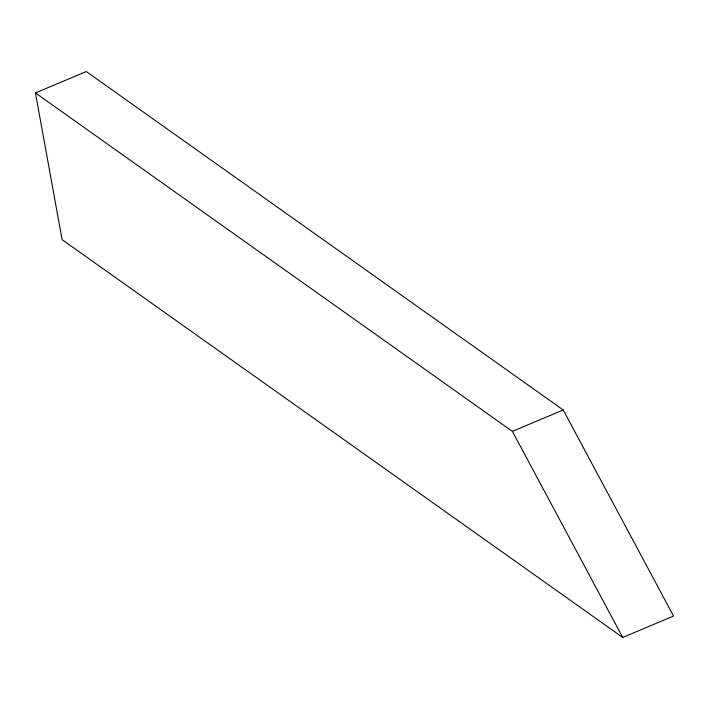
<?xml version="1.0" encoding="UTF-8"?>
<svg xmlns="http://www.w3.org/2000/svg" width="709" height="709" viewBox="0 0 709 709"><rect width="100%" height="100%" fill="white"/><g stroke="black" fill="none" stroke-linecap="round" stroke-linejoin="round"><path stroke-width="1.06" d="M35.45 92.941L86.268 71.538L563.212 409.97L673.55 616.059L622.732 637.462L62.108 239.66L35.45 92.941L512.394 431.373L622.732 637.462M512.394 431.373L563.212 409.97"/></g></svg>
